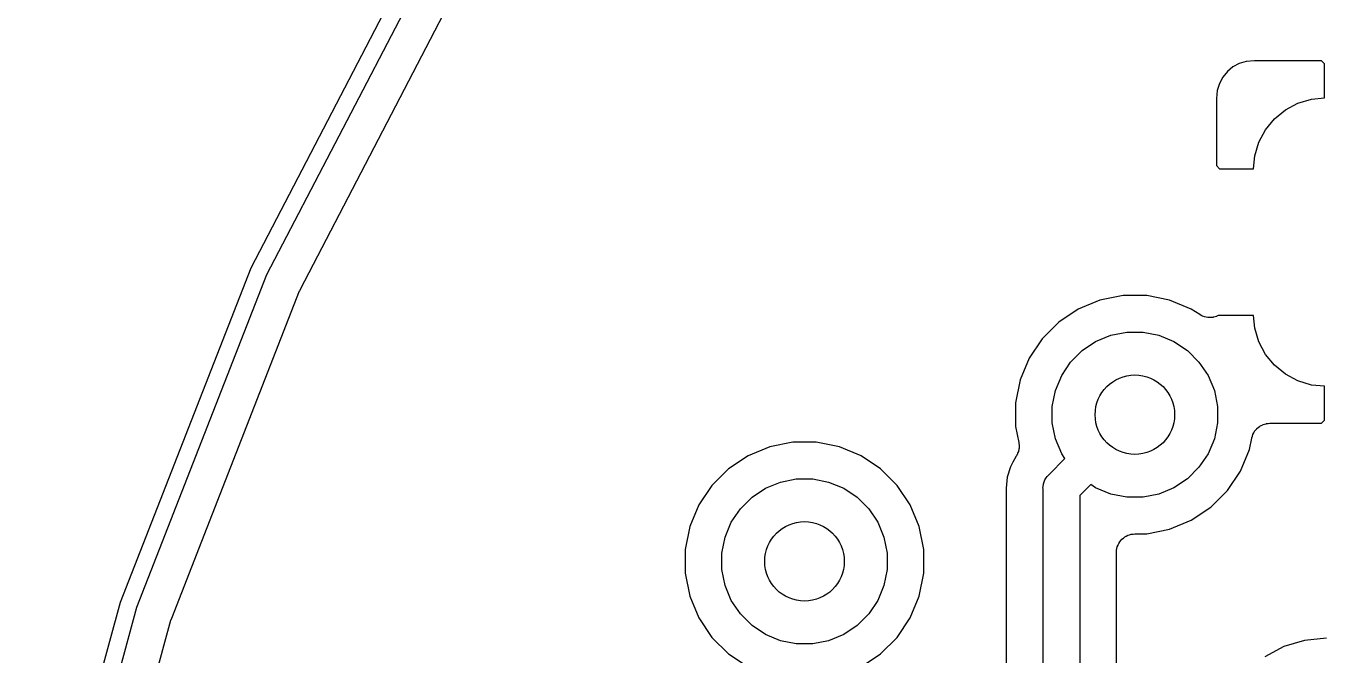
# Model space of a CAD drawing. Extents: x 176.5 to 204.5, y -115.6 to -87.6.
# Drawn here: x 176.8 to 182.2, y -97.42 to -94.8 of the extents above; entities that cross this region are included whole.
import ezdxf

# ---------------------------------------------------------------- set-up
doc = ezdxf.new("R2010")
doc.units = 0
doc.layers.add('BLACK', color=7, linetype='CONTINUOUS')

msp = doc.modelspace()

# ---------------------------------------------------------------- linework, layer by layer
at = {"layer": 'BLACK', "linetype": 'CONTINUOUS'}
for p, q in [((177.737, -95.8088), (178.425, -94.4851)), ((178.486, -94.5206), (177.801, -95.8378)), ((178.374, -95.0658), (178.615, -94.6015)), ((181.791, -94.9927), (181.772, -95.0159)), ((181.814, -94.9737), (181.791, -94.9927)), ((181.84, -94.9595), (181.814, -94.9737)), ((181.869, -94.9508), (181.84, -94.9595)), ((181.903, -94.9475), (181.869, -94.9508)), ((182.182, -94.9485), (181.903, -94.9475)), ((182.194, -94.9611), (182.182, -94.9485)), ((182.194, -95.1015), (182.194, -94.9611)), ((181.758, -95.0424), (181.749, -95.0711)), ((181.772, -95.0159), (181.758, -95.0424)), ((177.942, -95.8971), (178.374, -95.0659)), ((178.374, -95.0659), (178.374, -95.0658)), ((181.749, -95.0711), (181.746, -95.1046)), ((181.746, -95.1046), (181.746, -95.3836)), ((182.14, -95.1068), (182.194, -95.1015)), ((181.987, -95.1889), (182.032, -95.1516)), ((182.032, -95.1516), (182.084, -95.1238)), ((182.084, -95.1238), (182.14, -95.1068)), ((181.95, -95.2343), (181.987, -95.1889)), ((181.922, -95.2862), (181.95, -95.2343)), ((181.905, -95.3425), (181.922, -95.2862)), ((181.899, -95.3962), (181.905, -95.3425)), ((181.746, -95.3836), (181.759, -95.3962)), ((181.759, -95.3962), (181.899, -95.3962)), ((177.194, -97.1982), (177.737, -95.8088)), ((177.801, -95.8378), (177.261, -97.2202)), ((177.532, -96.944), (177.938, -95.9045)), ((177.938, -95.9045), (177.939, -95.9035)), ((177.939, -95.9035), (177.94, -95.9004)), ((177.94, -95.9004), (177.942, -95.8971)), ((181.262, -95.9421), (181.172, -95.9795)), ((181.358, -95.9231), (181.262, -95.9421)), ((181.456, -95.9231), (181.358, -95.9231)), ((181.551, -95.9421), (181.456, -95.9231)), ((181.641, -95.9795), (181.551, -95.9421)), ((181.172, -95.9795), (181.091, -96.0337)), ((181.676, -96.0024), (181.641, -95.9795)), ((181.682, -96.0058), (181.676, -96.0024)), ((181.688, -96.0092), (181.682, -96.0058)), ((181.689, -96.0093), (181.688, -96.0092)), ((181.689, -96.0094), (181.689, -96.0093)), ((181.696, -96.0116), (181.689, -96.0094)), ((181.703, -96.0137), (181.696, -96.0116)), ((181.703, -96.0138), (181.703, -96.0137)), ((181.703, -96.0137), (181.703, -96.0137)), ((181.71, -96.0145), (181.703, -96.0138)), ((181.717, -96.0153), (181.71, -96.0145)), ((181.718, -96.0152), (181.717, -96.0153)), ((181.725, -96.0146), (181.718, -96.0153)), ((181.718, -96.0153), (181.718, -96.0152)), ((181.732, -96.014), (181.725, -96.0146)), ((181.733, -96.0138), (181.732, -96.0139)), ((181.732, -96.0139), (181.732, -96.014)), ((181.74, -96.0118), (181.733, -96.0138)), ((181.746, -96.0098), (181.74, -96.0118)), ((181.747, -96.0097), (181.746, -96.0098)), ((181.753, -96.0062), (181.747, -96.0096)), ((181.747, -96.0096), (181.747, -96.0097)), ((181.754, -96.0058), (181.753, -96.0062)), ((181.899, -96.0058), (181.754, -96.0058)), ((181.905, -96.0595), (181.899, -96.0058)), ((181.091, -96.0337), (181.022, -96.1027)), ((181.307, -96.0887), (181.373, -96.0755)), ((181.373, -96.0755), (181.441, -96.0755)), ((181.441, -96.0755), (181.507, -96.0887)), ((181.922, -96.1158), (181.905, -96.0595)), ((181.022, -96.1027), (180.968, -96.1838)), ((181.188, -96.1521), (181.244, -96.1145)), ((181.244, -96.1145), (181.307, -96.0887)), ((181.507, -96.0887), (181.569, -96.1145)), ((181.569, -96.1145), (181.625, -96.1521)), ((181.95, -96.1677), (181.922, -96.1158)), ((180.968, -96.1838), (180.931, -96.2739)), ((181.14, -96.1998), (181.188, -96.1521)), ((181.625, -96.1521), (181.673, -96.1998)), ((181.987, -96.2131), (181.95, -96.1677)), ((181.103, -96.256), (181.14, -96.1998)), ((181.673, -96.1998), (181.711, -96.256)), ((182.032, -96.2504), (181.987, -96.2131)), ((180.931, -96.2739), (180.911, -96.3696)), ((181.077, -96.3184), (181.103, -96.256)), ((181.711, -96.256), (181.737, -96.3184)), ((182.084, -96.2782), (182.032, -96.2504)), ((182.14, -96.2952), (182.084, -96.2782)), ((181.064, -96.3846), (181.077, -96.3184)), ((181.737, -96.3184), (181.75, -96.3846)), ((182.194, -96.3005), (182.14, -96.2952)), ((182.194, -96.4409), (182.194, -96.3005)), ((180.911, -96.3696), (180.911, -96.4672)), ((181.064, -96.4522), (181.064, -96.3846)), ((181.75, -96.3846), (181.75, -96.4522)), ((181.077, -96.5184), (181.064, -96.4522)), ((181.75, -96.4522), (181.737, -96.5184)), ((181.967, -96.4543), (182.182, -96.4535)), ((182.182, -96.4535), (182.194, -96.4409)), ((180.911, -96.4672), (180.925, -96.5347)), ((181.895, -96.5078), (181.897, -96.5012)), ((181.897, -96.5004), (181.901, -96.4943)), ((181.897, -96.5008), (181.897, -96.5004)), ((181.897, -96.5012), (181.897, -96.5008)), ((181.901, -96.4943), (181.904, -96.4881)), ((181.904, -96.4874), (181.909, -96.482)), ((181.904, -96.4877), (181.904, -96.4874)), ((181.904, -96.4881), (181.904, -96.4877)), ((181.909, -96.482), (181.913, -96.4766)), ((181.913, -96.4766), (181.914, -96.4763)), ((181.914, -96.476), (181.919, -96.4716)), ((181.914, -96.4763), (181.914, -96.476)), ((181.919, -96.4716), (181.925, -96.4671)), ((181.925, -96.4669), (181.926, -96.4667)), ((181.925, -96.4671), (181.925, -96.4669)), ((181.926, -96.4667), (181.932, -96.4634)), ((181.932, -96.4634), (181.938, -96.4601)), ((181.938, -96.46), (181.939, -96.4598)), ((181.938, -96.4601), (181.938, -96.46)), ((181.939, -96.4598), (181.945, -96.4578)), ((181.945, -96.4578), (181.952, -96.4558)), ((181.952, -96.4558), (181.953, -96.4557)), ((181.953, -96.4556), (181.96, -96.455)), ((181.953, -96.4557), (181.953, -96.4556)), ((181.96, -96.455), (181.967, -96.4543)), ((179.891, -96.5517), (179.801, -96.5891)), ((179.986, -96.5327), (179.891, -96.5517)), ((180.084, -96.5327), (179.986, -96.5327)), ((180.18, -96.5517), (180.084, -96.5327)), ((180.27, -96.5891), (180.18, -96.5517)), ((180.925, -96.5347), (180.925, -96.5357)), ((180.925, -96.5357), (180.925, -96.5391)), ((180.925, -96.5391), (180.926, -96.5424)), ((180.926, -96.5572), (180.925, -96.5613)), ((180.925, -96.5613), (180.925, -96.5653)), ((180.926, -96.5424), (180.926, -96.5465)), ((180.926, -96.5465), (180.926, -96.5506)), ((180.926, -96.5506), (180.926, -96.5539)), ((180.926, -96.5539), (180.926, -96.5572)), ((181.103, -96.5808), (181.077, -96.5184)), ((181.737, -96.5184), (181.711, -96.5808)), ((181.883, -96.5629), (181.892, -96.5156)), ((181.892, -96.5156), (181.893, -96.5154)), ((181.893, -96.5146), (181.895, -96.5078)), ((181.893, -96.5154), (181.893, -96.5146)), ((181.893, -96.5154), (181.893, -96.5154)), ((181.893, -96.5154), (181.893, -96.5154)), ((179.801, -96.5891), (179.719, -96.6433)), ((180.351, -96.6433), (180.27, -96.5891)), ((180.912, -96.5942), (180.9, -96.6161)), ((180.913, -96.5926), (180.912, -96.5942)), ((180.915, -96.589), (180.913, -96.5926)), ((180.917, -96.5856), (180.915, -96.589)), ((180.919, -96.5825), (180.917, -96.5856)), ((180.92, -96.5795), (180.919, -96.5825)), ((180.921, -96.5756), (180.92, -96.5795)), ((180.923, -96.5718), (180.921, -96.5756)), ((180.924, -96.5685), (180.923, -96.5718)), ((180.925, -96.5653), (180.924, -96.5685)), ((181.051, -96.6667), (181.116, -96.601)), ((181.116, -96.601), (181.103, -96.5808)), ((181.711, -96.5808), (181.673, -96.637)), ((181.846, -96.653), (181.883, -96.5629)), ((179.719, -96.6433), (179.65, -96.7123)), ((180.42, -96.7123), (180.351, -96.6433)), ((180.89, -96.6353), (180.877, -96.6784)), ((180.9, -96.6161), (180.89, -96.6353)), ((180.9, -96.6161), (180.9, -96.6161)), ((181.043, -96.6751), (181.048, -96.6691)), ((181.048, -96.6691), (181.051, -96.6667)), ((181.673, -96.637), (181.625, -96.6847)), ((181.792, -96.7341), (181.846, -96.653)), ((179.65, -96.7123), (179.596, -96.7934)), ((179.873, -96.7241), (179.935, -96.6983)), ((179.935, -96.6983), (180.001, -96.6851)), ((180.001, -96.6851), (180.069, -96.6851)), ((180.069, -96.6851), (180.135, -96.6983)), ((180.135, -96.6983), (180.198, -96.7241)), ((180.474, -96.7934), (180.42, -96.7123)), ((180.877, -96.6784), (180.872, -96.7232)), ((180.872, -96.7232), (180.873, -96.7307)), ((181.025, -96.7232), (181.027, -96.7083)), ((181.026, -96.7269), (181.025, -96.7232)), ((181.027, -96.7083), (181.028, -96.706)), ((181.028, -96.706), (181.031, -96.6939)), ((181.031, -96.6939), (181.033, -96.6897)), ((181.033, -96.6897), (181.038, -96.6807)), ((181.038, -96.6807), (181.043, -96.6751)), ((181.224, -96.7088), (181.178, -96.7548)), ((181.244, -96.7223), (181.224, -96.7088)), ((181.307, -96.7481), (181.244, -96.7223)), ((181.569, -96.7223), (181.507, -96.7481)), ((181.625, -96.6847), (181.569, -96.7223)), ((179.769, -96.8094), (179.817, -96.7617)), ((179.817, -96.7617), (179.873, -96.7241)), ((180.198, -96.7241), (180.254, -96.7617)), ((180.254, -96.7617), (180.302, -96.8094)), ((180.873, -96.7307), (180.873, -96.7318)), ((180.873, -96.7318), (180.873, -96.735)), ((180.873, -96.735), (180.873, -96.7382)), ((180.873, -96.7382), (180.873, -99.3981)), ((181.026, -99.4961), (181.026, -96.7269)), ((181.178, -96.7548), (181.178, -99.5772)), ((181.373, -96.7613), (181.307, -96.7481)), ((181.441, -96.7613), (181.373, -96.7613)), ((181.507, -96.7481), (181.441, -96.7613)), ((181.723, -96.8031), (181.792, -96.7341)), ((179.596, -96.7934), (179.559, -96.8835)), ((179.731, -96.8656), (179.769, -96.8094)), ((180.302, -96.8094), (180.339, -96.8656)), ((180.511, -96.8835), (180.474, -96.7934)), ((181.641, -96.8573), (181.723, -96.8031)), ((179.559, -96.8835), (179.54, -96.9792)), ((179.705, -96.928), (179.731, -96.8656)), ((180.339, -96.8656), (180.365, -96.928)), ((180.531, -96.9792), (180.511, -96.8835)), ((181.551, -96.8947), (181.641, -96.8573)), ((179.692, -96.9942), (179.705, -96.928)), ((180.365, -96.928), (180.378, -96.9942)), ((181.349, -96.9413), (181.353, -96.9358)), ((181.353, -96.9355), (181.359, -96.931)), ((181.353, -96.9357), (181.353, -96.9355)), ((181.353, -96.9358), (181.353, -96.9357)), ((181.359, -96.931), (181.365, -96.9264)), ((181.365, -96.9261), (181.371, -96.9228)), ((181.365, -96.9263), (181.365, -96.9261)), ((181.365, -96.9264), (181.365, -96.9263)), ((181.371, -96.9228), (181.378, -96.9194)), ((181.378, -96.9192), (181.385, -96.9172)), ((181.378, -96.9194), (181.378, -96.9192)), ((181.378, -96.9194), (181.378, -96.9194)), ((181.385, -96.9172), (181.392, -96.9152)), ((181.392, -96.9151), (181.393, -96.915)), ((181.392, -96.9152), (181.392, -96.9151)), ((181.393, -96.915), (181.4, -96.9144)), ((181.4, -96.9144), (181.407, -96.9137)), ((181.407, -96.9137), (181.456, -96.9137)), ((181.456, -96.9137), (181.551, -96.8947)), ((177.407, -97.2642), (177.532, -96.944)), ((179.54, -96.9792), (179.54, -97.0768)), ((180.531, -97.0768), (180.531, -96.9792)), ((181.331, -96.9816), (181.332, -96.9746)), ((181.331, -96.9888), (181.331, -96.9816)), ((181.331, -96.9894), (181.331, -96.9888)), ((181.331, -96.9899), (181.331, -96.9894)), ((181.331, -96.9894), (181.331, -96.9894)), ((181.331, -96.9894), (181.331, -96.9894)), ((181.331, -99.481), (181.331, -96.9899)), ((181.332, -96.9741), (181.334, -96.9672)), ((181.332, -96.9743), (181.332, -96.9741)), ((181.332, -96.9746), (181.332, -96.9743)), ((181.334, -96.9672), (181.337, -96.9604)), ((181.337, -96.9599), (181.34, -96.9536)), ((181.337, -96.9601), (181.337, -96.9599)), ((181.337, -96.9604), (181.337, -96.9601)), ((181.34, -96.9536), (181.344, -96.9473)), ((181.344, -96.9468), (181.349, -96.9413)), ((181.344, -96.9471), (181.344, -96.9468)), ((181.344, -96.9473), (181.344, -96.9471)), ((179.692, -97.0618), (179.692, -96.9942)), ((180.378, -96.9942), (180.378, -97.0618)), ((179.54, -97.0768), (179.559, -97.1725)), ((179.705, -97.128), (179.692, -97.0618)), ((180.378, -97.0618), (180.365, -97.128)), ((180.511, -97.1725), (180.531, -97.0768)), ((179.731, -97.1904), (179.705, -97.128)), ((180.365, -97.128), (180.339, -97.1904)), ((176.802, -98.6375), (177.194, -97.1982)), ((179.559, -97.1725), (179.596, -97.2626)), ((179.769, -97.2466), (179.731, -97.1904)), ((180.339, -97.1904), (180.302, -97.2466)), ((180.474, -97.2626), (180.511, -97.1725)), ((177.261, -97.2202), (176.87, -98.6523)), ((179.596, -97.2626), (179.65, -97.3437)), ((179.817, -97.2943), (179.769, -97.2466)), ((180.302, -97.2466), (180.254, -97.2943)), ((180.42, -97.3437), (180.474, -97.2626)), ((177.02, -98.6805), (177.404, -97.2719)), ((177.404, -97.2709), (177.406, -97.2676)), ((177.404, -97.2719), (177.404, -97.2709)), ((177.406, -97.2676), (177.407, -97.2642)), ((179.873, -97.3319), (179.817, -97.2943)), ((180.254, -97.2943), (180.198, -97.3319)), ((179.65, -97.3437), (179.719, -97.4127)), ((179.935, -97.3577), (179.873, -97.3319)), ((180.001, -97.3709), (179.935, -97.3577)), ((180.135, -97.3577), (180.069, -97.3709)), ((180.198, -97.3319), (180.135, -97.3577)), ((180.351, -97.4127), (180.42, -97.3437)), ((182.111, -97.3566), (182.026, -97.3824)), ((182.203, -97.3475), (182.111, -97.3566)), ((179.719, -97.4127), (179.801, -97.4669)), ((180.069, -97.3709), (180.001, -97.3709)), ((180.27, -97.4669), (180.351, -97.4127)), ((182.026, -97.3824), (181.947, -97.4242))]:
    msp.add_line(p, q, dxfattribs=at)
at = {"layer": 'BLACK'}
for centre in [(181.407, -96.4184), (180.035, -97.028)]:
    msp.add_circle(centre, 0.1651, dxfattribs=at)

doc.saveas('drawing.dxf')
